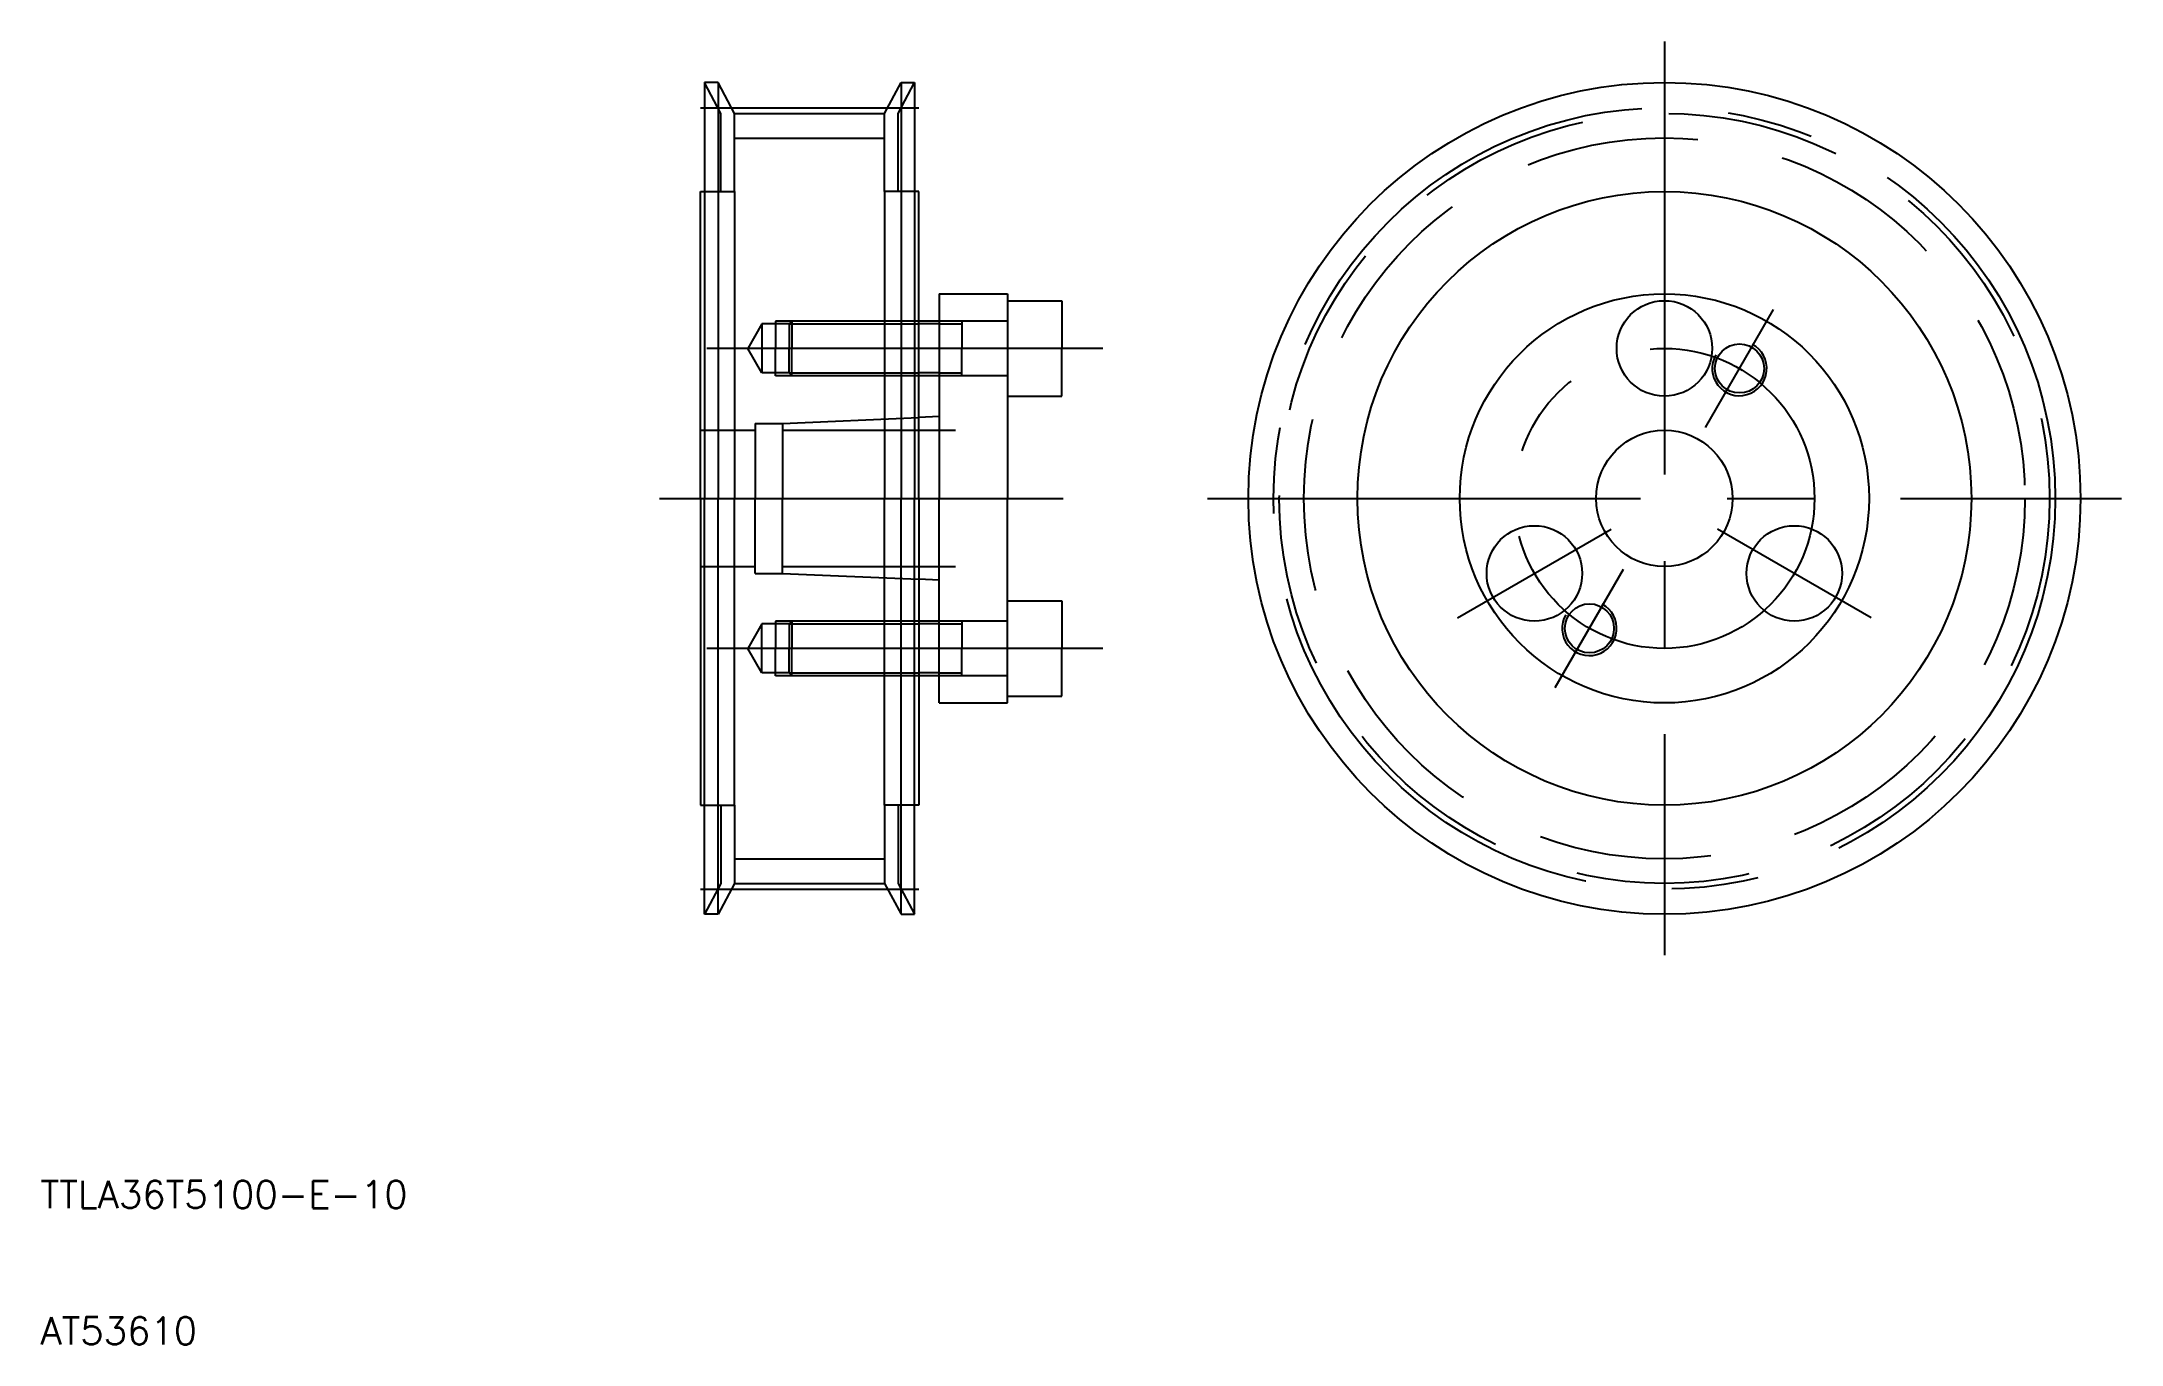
# Model space of a CAD drawing. Extents: x 94 to 246, y 100 to 196.
import ezdxf

# ---------------------------------------------------------------- set-up
doc = ezdxf.new("R2010")
doc.units = 0
doc.linetypes.add('CENTER', pattern=[50.8, 31.75, -6.35, 6.35, -6.35])
doc.linetypes.add('DASHED', pattern=[19.05, 12.7, -6.35])
doc.layers.get('0').update_dxf_attribs({"linetype": 'CONTINUOUS'})
doc.layers.add('CENTER', color=1, linetype='CENTER')
doc.styles.get("Standard").update_dxf_attribs({"font": 'txt.shx'})

msp = doc.modelspace()

# ---------------------------------------------------------------- linework, layer by layer
for p, q in [((143.23, 192.53), (142.23, 192.53)), ((142.23, 192.53), (142.23, 162.03)), ((144.43, 190.25), (143.23, 192.53)), ((143.23, 192.53), (143.23, 162.03)), ((155.43, 190.25), (156.63, 192.53)), ((156.63, 192.53), (157.63, 192.53)), ((156.63, 192.53), (156.63, 162.03)), ((157.63, 192.53), (157.63, 162.03)), ((144.43, 184.53), (144.43, 190.25)), ((144.43, 190.25), (155.43, 190.25)), ((155.43, 184.53), (155.43, 190.25)), ((141.93, 184.53), (142.23, 184.53)), ((141.93, 162.03), (141.93, 184.53)), ((144.43, 184.53), (144.43, 162.03)), ((155.43, 184.53), (155.43, 162.03)), ((157.93, 184.53), (157.63, 184.53)), ((157.93, 162.03), (157.93, 184.53)), ((159.43, 177.03), (164.43, 177.03)), ((159.43, 177.03), (159.43, 175.03)), ((164.43, 177.03), (164.43, 176.53)), ((164.43, 176.53), (164.43, 169.53)), ((164.43, 176.53), (168.43, 176.53)), ((168.43, 176.53), (168.43, 173.03)), ((159.43, 175.03), (157.93, 175.03)), ((159.43, 175.03), (159.43, 171.03)), ((168.43, 169.53), (168.43, 173.03)), ((159.43, 171.03), (157.93, 171.03)), ((159.43, 171.03), (159.43, 168.03)), ((164.43, 169.53), (164.43, 162.03)), ((164.43, 169.53), (168.43, 169.53)), ((159.43, 168.03), (157.93, 167.96)), ((159.43, 168.03), (159.43, 162.03)), ((141.93, 162.03), (141.93, 139.53)), ((142.23, 131.53), (142.23, 162.03)), ((143.23, 131.53), (143.23, 162.03)), ((144.43, 139.53), (144.43, 162.03)), ((155.43, 139.53), (155.43, 162.03)), ((156.63, 131.53), (156.63, 162.03)), ((157.63, 131.53), (157.63, 162.03)), ((157.93, 162.03), (157.93, 139.53)), ((159.43, 156.03), (159.43, 162.03)), ((164.43, 154.53), (164.43, 162.03)), ((159.43, 156.03), (157.93, 156.1)), ((159.43, 153.03), (159.43, 156.03)), ((164.43, 147.53), (164.43, 154.53)), ((164.43, 154.53), (168.43, 154.53)), ((168.43, 154.53), (168.43, 151.03)), ((159.43, 153.03), (157.93, 153.03)), ((159.43, 149.03), (159.43, 153.03)), ((168.43, 147.53), (168.43, 151.03)), ((159.43, 149.03), (157.93, 149.03)), ((159.43, 147.03), (159.43, 149.03)), ((159.43, 147.03), (164.43, 147.03)), ((164.43, 147.53), (168.43, 147.53)), ((164.43, 147.03), (164.43, 147.53)), ((141.93, 139.53), (142.23, 139.53)), ((144.43, 139.53), (144.43, 133.8)), ((155.43, 139.53), (155.43, 133.8)), ((157.93, 139.53), (157.63, 139.53)), ((144.43, 133.8), (143.23, 131.53)), ((144.43, 133.8), (155.43, 133.8)), ((155.43, 133.8), (156.63, 131.53)), ((143.23, 131.53), (142.23, 131.53)), ((156.63, 131.53), (157.63, 131.53))]:
    msp.add_line(p, q)
at = {"color": 3, "linetype": 'DASHED'}
for p, q in [((143.43, 190.25), (142.23, 192.53)), ((156.43, 190.25), (157.63, 192.53)), ((143.43, 184.53), (143.43, 190.25)), ((156.43, 184.53), (156.43, 190.25)), ((144.43, 188.45), (155.43, 188.45)), ((142.23, 184.53), (144.43, 184.53)), ((157.63, 184.53), (155.43, 184.53)), ((146.43, 174.83), (145.39, 173.03)), ((146.43, 174.83), (146.43, 171.23)), ((148.43, 174.83), (146.43, 174.83)), ((148.63, 175.03), (147.43, 175.03)), ((147.43, 175.03), (147.43, 173.03)), ((148.63, 175.03), (148.43, 174.83)), ((148.43, 174.83), (157.93, 174.83)), ((148.43, 174.83), (148.43, 173.03)), ((157.93, 175.03), (148.63, 175.03)), ((148.63, 175.03), (148.63, 173.03)), ((164.43, 175.03), (159.43, 175.03)), ((159.43, 174.83), (161.1, 174.83)), ((161.1, 175.03), (161.1, 173.03)), ((146.43, 171.23), (145.39, 173.03)), ((147.43, 171.03), (147.43, 173.03)), ((148.43, 171.23), (148.43, 173.03)), ((148.63, 171.03), (148.63, 173.03)), ((161.1, 171.03), (161.1, 173.03)), ((148.43, 171.23), (146.43, 171.23)), ((148.63, 171.03), (147.43, 171.03)), ((148.43, 171.23), (157.93, 171.23)), ((148.63, 171.03), (148.43, 171.23)), ((157.93, 171.03), (148.63, 171.03)), ((159.43, 171.23), (161.1, 171.23)), ((164.43, 171.03), (159.43, 171.03)), ((147.93, 167.53), (157.93, 167.96)), ((141.93, 167.03), (145.93, 167.03)), ((145.93, 167.53), (147.93, 167.53)), ((145.93, 167.53), (145.93, 162.03)), ((147.93, 167.53), (147.93, 162.03)), ((147.93, 167.03), (164.43, 167.03)), ((145.93, 156.53), (145.93, 162.03)), ((147.93, 156.53), (147.93, 162.03)), ((141.93, 157.03), (145.93, 157.03)), ((145.93, 156.53), (147.93, 156.53)), ((147.93, 157.03), (164.43, 157.03)), ((147.93, 156.53), (157.93, 156.1)), ((146.43, 152.83), (145.39, 151.03)), ((148.43, 152.83), (146.43, 152.83)), ((146.43, 149.23), (146.43, 152.83)), ((148.63, 153.03), (147.43, 153.03)), ((147.43, 153.03), (147.43, 151.03)), ((148.63, 153.03), (148.43, 152.83)), ((148.43, 152.83), (157.93, 152.83)), ((148.43, 152.83), (148.43, 151.03)), ((157.93, 153.03), (148.63, 153.03)), ((148.63, 153.03), (148.63, 151.03)), ((164.43, 153.03), (159.43, 153.03)), ((159.43, 152.83), (161.1, 152.83)), ((161.1, 153.03), (161.1, 151.03)), ((146.43, 149.23), (145.39, 151.03)), ((147.43, 149.03), (147.43, 151.03)), ((148.43, 149.23), (148.43, 151.03)), ((148.63, 149.03), (148.63, 151.03)), ((161.1, 149.03), (161.1, 151.03)), ((148.43, 149.23), (146.43, 149.23)), ((148.63, 149.03), (147.43, 149.03)), ((148.43, 149.23), (157.93, 149.23)), ((148.63, 149.03), (148.43, 149.23)), ((157.93, 149.03), (148.63, 149.03)), ((159.43, 149.23), (161.1, 149.23)), ((164.43, 149.03), (159.43, 149.03)), ((142.23, 139.53), (144.43, 139.53)), ((143.43, 139.53), (143.43, 133.8)), ((157.63, 139.53), (155.43, 139.53)), ((156.43, 139.53), (156.43, 133.8)), ((144.43, 135.6), (155.43, 135.6)), ((143.43, 133.8), (142.23, 131.53)), ((156.43, 133.8), (157.63, 131.53))]:
    msp.add_line(p, q, dxfattribs=at)
at = {"color": 3}
for p, q in [((159.43, 174.83), (157.93, 174.83)), ((159.43, 171.23), (157.93, 171.23)), ((159.43, 152.83), (157.93, 152.83)), ((159.43, 149.23), (157.93, 149.23))]:
    msp.add_line(p, q, dxfattribs=at)
for centre, radius in [((212.59, 162.03), 30.5), ((212.59, 162.03), 22.5), ((212.59, 162.03), 15), ((212.59, 162.03), 15), ((212.59, 162.03), 15), ((212.59, 173.03), 3.5), ((218.09, 171.56), 1.8), ((212.59, 162.03), 5), ((203.06, 156.53), 3.5), ((222.11, 156.53), 3.5), ((207.09, 152.5), 1.8)]:
    msp.add_circle(centre, radius)
at = {"color": 3, "linetype": 'DASHED'}
for radius in [28.23, 26.43]:
    msp.add_circle((212.59, 162.03), radius, dxfattribs=at)
at = {"color": 3}
for centre in [(218.09, 171.56), (207.09, 152.5)]:
    msp.add_arc(centre, 2, 150, 62, dxfattribs=at)
at = {"layer": 'CENTER'}
for p, q in [((212.59, 195.53), (212.59, 128.53)), ((141.93, 190.68), (157.93, 190.68)), ((138.93, 162.03), (168.51, 162.03)), ((179.09, 162.03), (246.09, 162.03)), ((141.93, 133.38), (157.93, 133.38))]:
    msp.add_line(p, q, dxfattribs=at)
at = {"layer": 'CENTER', "color": 1, "linetype": 'CENTER'}
for p, q in [((212.59, 179.53), (212.59, 166.53)), ((215.59, 167.23), (220.59, 175.89)), ((171.43, 173.03), (142.39, 173.03)), ((197.43, 153.28), (208.69, 159.78)), ((227.74, 153.28), (216.49, 159.78)), ((204.59, 148.17), (209.59, 156.83)), ((171.43, 151.03), (142.39, 151.03))]:
    msp.add_line(p, q, dxfattribs=at)
at = {"layer": 'CENTER'}
msp.add_circle((212.59, 162.03), 28.65, dxfattribs=at)
at = {"layer": 'CENTER', "color": 1, "linetype": 'CENTER'}
msp.add_circle((212.59, 162.03), 11, dxfattribs=at)

# ---------------------------------------------------------------- texts
for s, p in [('TTLA36T5100-E-10', (93.55, 109.99)), ('AT53610', (93.55, 99.99))]:
    msp.add_text(s, height=2).set_placement(p)

doc.saveas('drawing.dxf')
